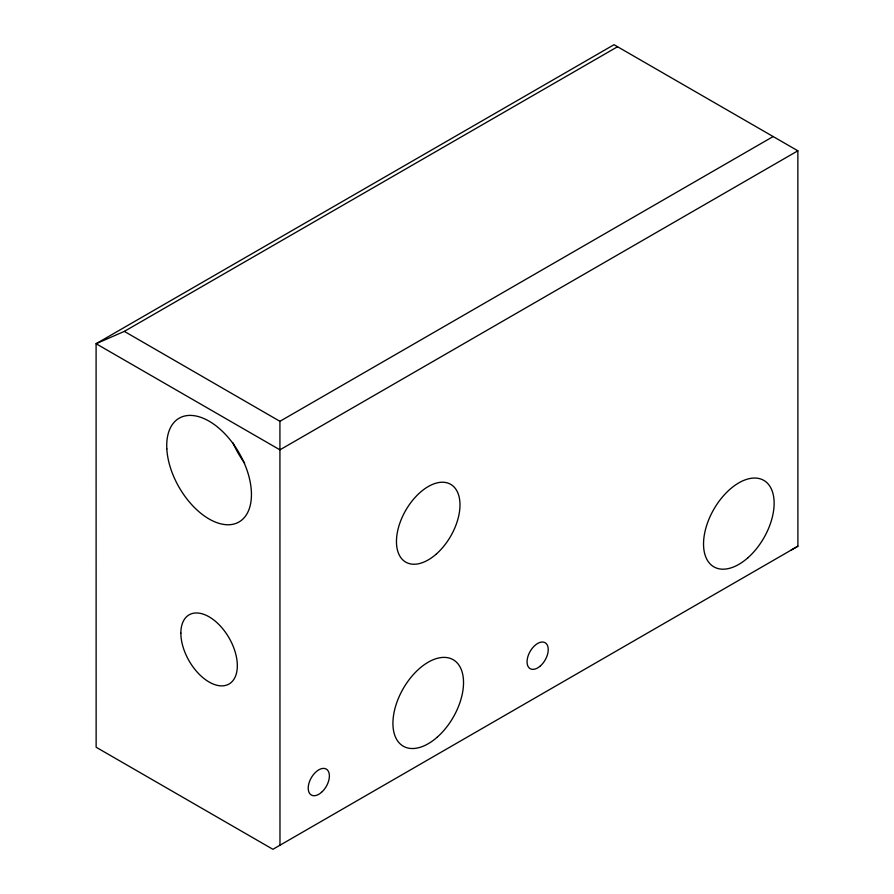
<?xml version="1.0" encoding="UTF-8"?>
<svg xmlns="http://www.w3.org/2000/svg" width="894" height="894" viewBox="0 0 894 894"><rect width="100%" height="100%" fill="white"/><g stroke="black" fill="none" stroke-linecap="round" stroke-linejoin="round"><path stroke-width="1.34" d="M797.861 150.807L279.923 449.838L96.094 343.721L614.022 44.7L797.861 150.807L797.906 546.2L272.916 849.3L96.139 747.239L96.094 343.721L124.333 331.383L617.553 46.734M279.978 845.221L279.923 421.309L773.154 136.547M790.844 550.279L797.906 546.2M124.333 331.383L279.923 421.309M244.621 463.058A59.898 34.587 60 0 1 232.943 442.821M166.82 448.877A59.898 34.587 60 0 0 232.619 524.331A59.898 34.587 60 0 0 227.825 437.032A59.898 34.587 60 0 0 166.82 448.877M436.44 553.922A44.924 25.937 -60 0 0 450.688 484.336A44.924 25.937 -60 0 0 397.539 531.461A44.924 25.937 -60 0 0 436.44 553.922M540.389 665.929A14.974 8.649 -60 0 0 545.139 642.73A14.974 8.649 -60 0 0 527.415 658.442A14.974 8.649 -60 0 0 540.389 665.929M321.549 792.285A14.974 8.649 -60 0 0 326.288 769.086A14.974 8.649 -60 0 0 308.575 784.787A14.974 8.649 -60 0 0 321.549 792.285M437.367 737.047A49.919 28.82 -60 0 0 453.18 659.716A49.919 28.82 -60 0 0 394.131 712.082A49.919 28.82 -60 0 0 437.367 737.047M747.976 557.711A49.919 28.82 -60 0 0 763.789 480.38A49.919 28.82 -60 0 0 704.74 532.746A49.919 28.82 -60 0 0 747.976 557.711M180.856 633.12A39.939 23.054 60 0 0 223.209 685.81A39.939 23.054 60 0 0 223.209 629.331A39.939 23.054 60 0 0 180.856 633.12"/></g></svg>
